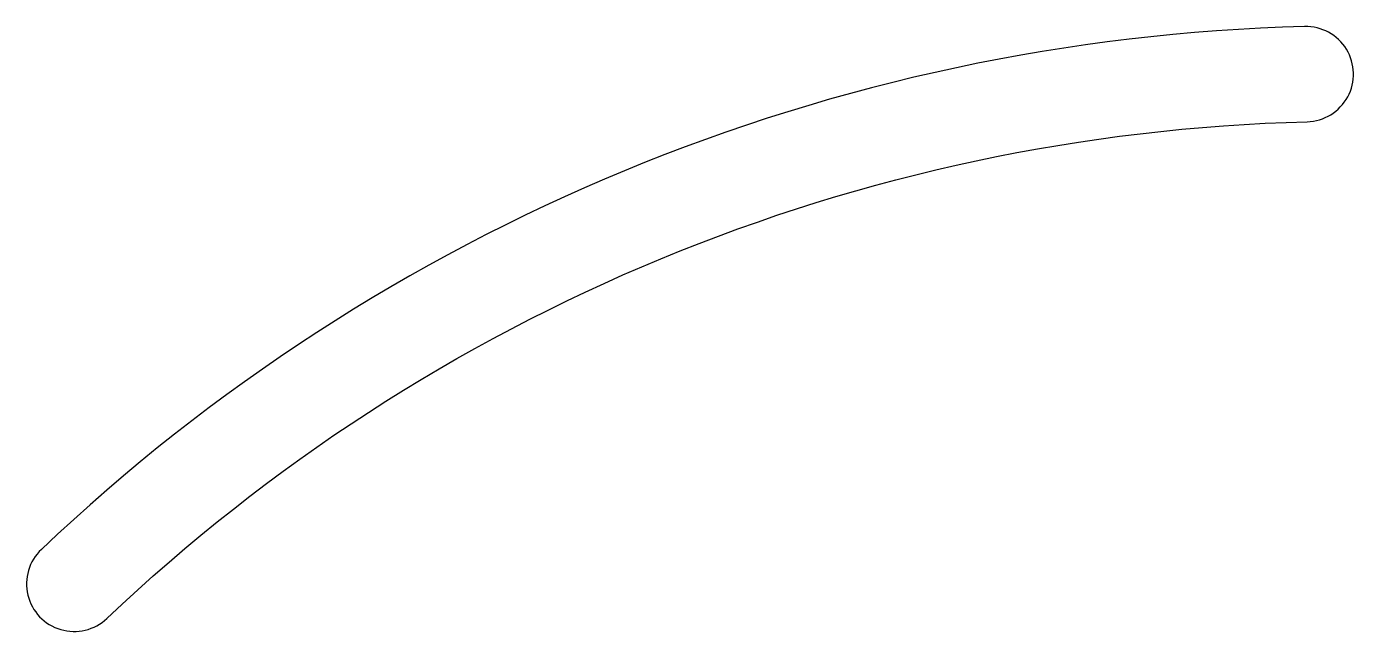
# Model space of a CAD drawing. Header units: inches. Extents: x -3.48 to 0, y 3.41 to 5.
import ezdxf

# ---------------------------------------------------------------- set-up
doc = ezdxf.new("R2010")
doc.units = ezdxf.units.IN
doc.header["$MEASUREMENT"] = 0

msp = doc.modelspace()

# ---------------------------------------------------------------- linework, layer by layer
msp.add_lwpolyline([(-3.4437, 3.625, 1), (-3.2715, 3.4438, -0.185616), (-0.1218, 4.7484, 1), (-0.1282, 4.9984, 0.185616)], format="xyb", close=True)

doc.saveas('drawing.dxf')
